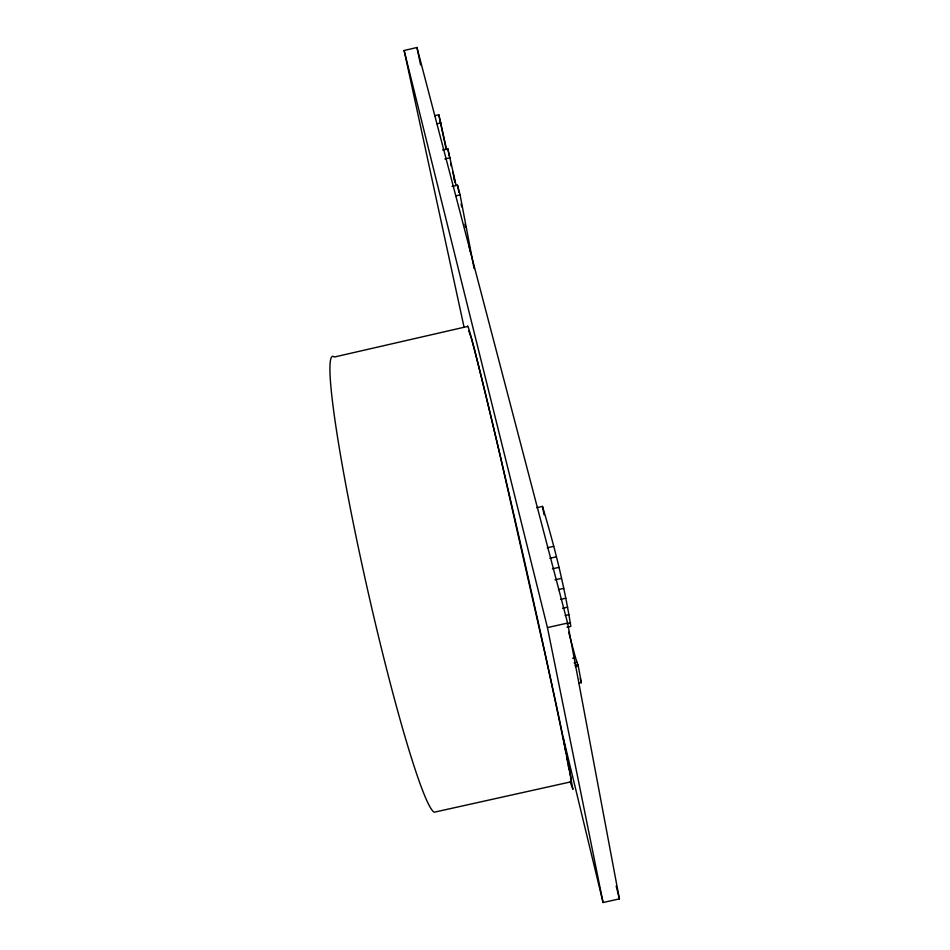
<?xml version="1.0" encoding="UTF-8"?>
<svg xmlns="http://www.w3.org/2000/svg" width="950" height="950" viewBox="0 0 950 950"><rect width="100%" height="100%" fill="white"/><g stroke="black" fill="none" stroke-linecap="round" stroke-linejoin="round"><path stroke-width="1.43" d="M463.98 326.8L404.13 50.504L416.955 47.5L567.601 623.069L619.4 898.902L603.06 902.5L563.314 737.984L572.933 789.379L570.154 781.838M434.969 115.663L438.817 114.772L446.488 148.972M437.107 123.797L440.966 122.894M442.558 149.969L447.842 148.746L456.012 185.131M444.897 158.935L450.217 157.7M452.069 186.473L457.52 185.203L460.085 194.857L474.098 268.577M455.964 195.807L460.085 194.857M536.702 507.704L542.474 506.397C554.325 545.739 564.407 585.817 570.831 626.406L567.031 627.261M547.307 547.782L553.743 546.321M549.908 558.279L556.367 556.819M552.425 568.824L558.909 567.364M554.978 579.844L561.462 578.384M558.517 589.558L563.706 588.394M560.643 599.367L565.82 598.191M562.495 608.309L567.661 607.145M565.25 615.469L569.097 614.602M404.13 50.504L547.449 627.594L567.601 623.069M566.699 623.758L570.523 622.903M572.636 658.219L575.474 657.578L578.265 665.974L581.376 682.682L578.526 683.311M574.121 662.886L576.971 662.245M575.059 665.356L577.933 664.715M575.391 666.627L578.265 665.974M468.789 330.933L471.414 338.521A224.675 3.277 77.2 0 1 500.579 457.615L544.623 652.116A231.634 3.361 77.2 0 1 564.502 745.75M580.141 678.573L581.376 682.682M575.474 657.578L568.682 632.225M616.182 886.053L619.4 898.902M438.817 114.772L446.203 149.566M452.912 172.259L455.038 182.293M416.955 47.5L420.589 64.897M547.449 627.594L603.06 902.5M453.756 176.629L454.884 182.447M447.842 148.746L449.243 156.014M450.644 163.281L451.214 166.191M457.52 185.203L458.909 192.422M461.106 203.953L461.664 206.839M464.978 224.141L465.524 227.026M468.837 244.328L470.214 251.536M542.474 506.397L544.065 514.781M564.858 747.579A231.634 3.361 77.2 0 1 565.879 752.732M566.497 755.903A231.634 3.361 77.2 0 1 567.803 762.814M568.231 765.154A231.634 3.361 77.2 0 1 568.919 769.12M467.483 326.479L334.376 357.022A233.569 17.159 77.3 0 0 363.791 572.755A233.569 17.159 77.3 0 0 434.221 812.214L571.199 781.779A234.056 3.408 77.2 0 0 519.151 537.641A234.056 3.408 77.2 0 0 467.483 326.479"/></g></svg>
